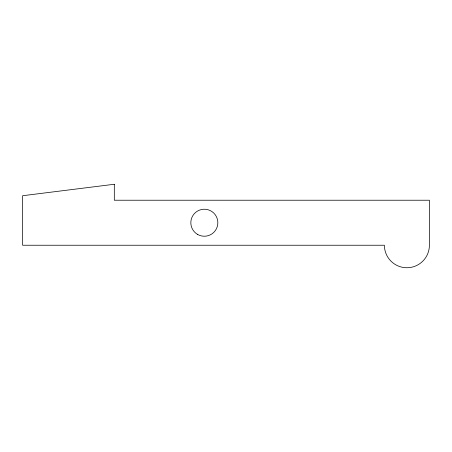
<?xml version="1.0" encoding="UTF-8"?>
<svg xmlns="http://www.w3.org/2000/svg" width="452" height="452" viewBox="0 0 452 452"><rect width="100%" height="100%" fill="white"/><g stroke="black" fill="none" stroke-linecap="round" stroke-linejoin="round"><path stroke-width="0.68" d="M114.311 184.258L22.6 195.722L22.6 245.238L384.386 245.238A22.504 22.504 0 0 0 406.896 267.742A22.504 22.504 0 0 0 429.4 245.238L429.4 200.225L114.311 200.225L114.311 184.258M197.586 234.424A13.503 13.503 0 0 0 217.841 222.729A13.503 13.503 0 0 0 197.586 211.033A13.503 13.503 0 0 0 197.586 234.424"/></g></svg>
